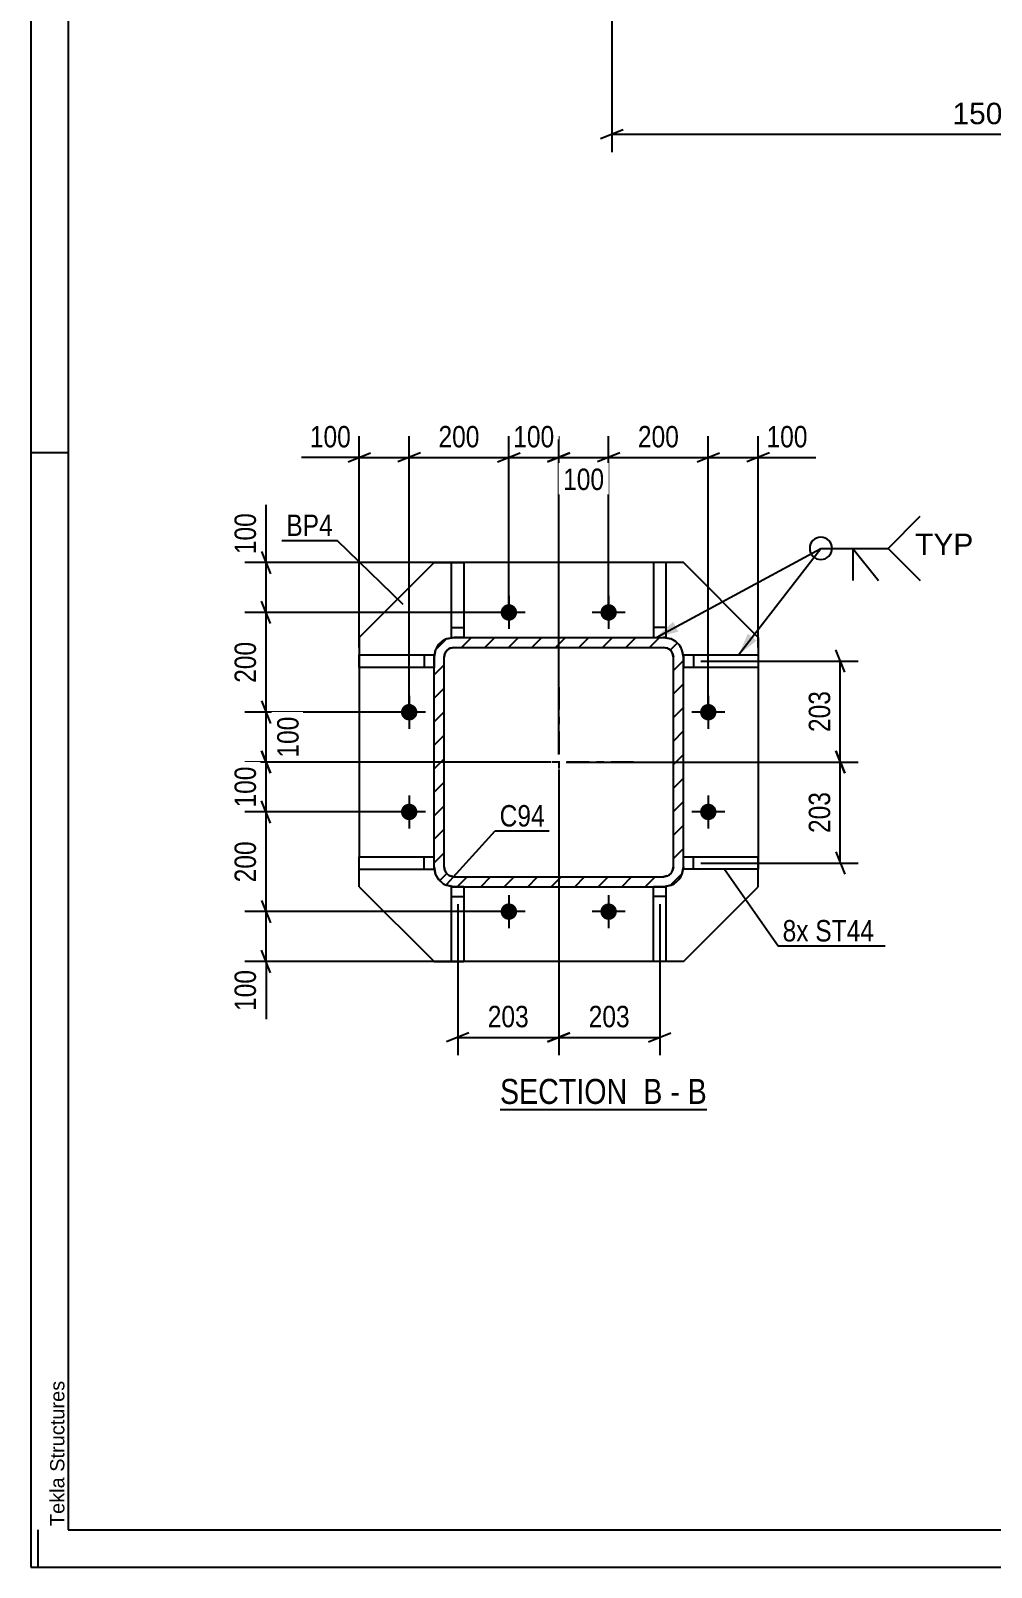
# Model space of a CAD drawing. Header units: millimetres. Extents: x 0 to 841, y 0 to 594.
# Drawn here: x 0 to 128.5, y 0 to 205.4 of the extents above; entities that cross this region are included whole.
import ezdxf

# ---------------------------------------------------------------- set-up
doc = ezdxf.new("R2010")
doc.units = ezdxf.units.MM
doc.linetypes.add('DXK_LINE_DOT2', pattern=[3.9198, 1.9599, -1.9599])
doc.linetypes.add('DXK_LINE_DOT3', pattern=[5.9187, 2.979, -0.9799, 0.9799, -0.9799])
doc.styles.add('Arial', font='ARIAL.TTF', dxfattribs={"height": 0.2})
doc.styles.add('Arial Narrow', font='ARIALN.TTF', dxfattribs={"height": 0.2})

# ---------------------------------------------------------------- blocks, each defined once
blk = doc.blocks.new('Unknown-284933679-1134')
at = {"color": 5, "linetype": 'Continuous'}
for p, q in [((0, 594), (0, 0)), ((5, 589), (5, 5)), ((5, 149), (0, 149)), ((1, 0), (1, 5)), ((5, 5), (836, 5)), ((0, 0), (841, 0))]:
    blk.add_line(p, q, dxfattribs=at)
at = {"color": 174, "linetype": 'Continuous', "style": 'Arial'}
blk.add_text('Tekla Structures', height=1.9102, rotation=90, dxfattribs=at).set_placement((4.5, 5.5))
blk = doc.blocks.new('Unknown-284933679-11 - 1247')
at = {"color": 6, "linetype": 'Continuous'}
blk.add_line((62.76, 61.2), (90.41, 61.2), dxfattribs=at)
at = {"color": 0, "linetype": 'Continuous'}
for points in [[(80.87, 61.95), (80.87, 65.45), (62.76, 65.45), (62.76, 61.95)], [(84.48, 61.95), (84.48, 65.45), (81.92, 65.45), (81.92, 61.95)], [(86.8, 61.95), (86.8, 65.45), (85.53, 65.45), (85.53, 61.95)], [(90.41, 61.95), (90.41, 65.45), (87.85, 65.45), (87.85, 61.95)]]:
    blk.add_wipeout(points, dxfattribs=at)
at = {"color": 7, "linetype": 'Continuous', "style": 'Arial Narrow'}
for s, p in [('SECTION ', (62.76, 61.95)), ('B', (81.92, 61.95)), ('B', (87.85, 61.95)), ('-', (85.53, 61.95))]:
    blk.add_text(s, height=3.34, dxfattribs=at).set_placement(p)
blk = doc.blocks.new('Part-284933679-1295 - 1247')
at = {"color": 2, "linetype": 'Continuous'}
for p, q in [((43.94, 120.32), (43.94, 121.99)), ((43.94, 121.99), (53.94, 121.99)), ((52.61, 121.99), (52.61, 120.32)), ((53.94, 121.99), (53.94, 121.66)), ((53.94, 120.32), (43.94, 120.32))]:
    blk.add_line(p, q, dxfattribs=at)
at = {"color": 7, "linetype": 'DXK_LINE_DOT2'}
blk.add_line((53.94, 121.66), (53.94, 120.32), dxfattribs=at)
blk = doc.blocks.new('Part-284933679-1335 - 1247')
at = {"color": 2, "linetype": 'Continuous'}
for p, q in [((43.94, 124.32), (53.94, 134.32)), ((53.94, 134.32), (56.28, 134.32)), ((83.28, 134.32), (57.94, 134.32)), ((87.28, 134.32), (84.94, 134.32)), ((97.28, 124.32), (87.28, 134.32)), ((43.94, 124.32), (43.94, 121.99)), ((97.28, 124.32), (97.28, 121.99)), ((43.94, 120.32), (43.94, 94.99)), ((97.28, 120.32), (97.28, 94.99)), ((43.94, 90.99), (43.94, 93.32)), ((97.28, 90.99), (97.28, 93.32)), ((43.94, 90.99), (53.94, 80.99)), ((87.28, 80.99), (97.28, 90.99)), ((53.94, 80.99), (56.28, 80.99)), ((83.28, 80.99), (57.94, 80.99)), ((87.28, 80.99), (84.94, 80.99))]:
    blk.add_line(p, q, dxfattribs=at)
at = {"color": 7, "linetype": 'DXK_LINE_DOT2'}
for p, q in [((56.28, 134.32), (57.94, 134.32)), ((84.94, 134.32), (83.28, 134.32)), ((43.94, 121.99), (43.94, 120.32)), ((97.28, 121.99), (97.28, 120.32)), ((43.94, 93.32), (43.94, 94.99)), ((97.28, 93.32), (97.28, 94.99)), ((56.28, 80.99), (57.94, 80.99)), ((84.94, 80.99), (83.28, 80.99))]:
    blk.add_line(p, q, dxfattribs=at)
blk = doc.blocks.new('Part-284933679-1285 - 1247')
at = {"color": 2, "linetype": 'Continuous'}
for p, q in [((43.94, 93.32), (43.94, 94.99)), ((43.94, 94.99), (53.94, 94.99)), ((52.61, 93.32), (52.61, 94.99)), ((43.94, 93.32), (53.94, 93.32)), ((53.94, 93.32), (53.94, 93.66))]:
    blk.add_line(p, q, dxfattribs=at)
at = {"color": 7, "linetype": 'DXK_LINE_DOT2'}
blk.add_line((53.94, 93.66), (53.94, 94.99), dxfattribs=at)
blk = doc.blocks.new('Part-284933679-1290 - 1247')
at = {"color": 2, "linetype": 'Continuous'}
for p, q in [((83.28, 80.99), (83.28, 90.99)), ((84.61, 90.99), (84.94, 90.99)), ((84.94, 90.99), (84.94, 80.99)), ((84.94, 89.66), (83.28, 89.66)), ((84.94, 80.99), (83.28, 80.99))]:
    blk.add_line(p, q, dxfattribs=at)
at = {"color": 7, "linetype": 'DXK_LINE_DOT2'}
blk.add_line((84.61, 90.99), (83.28, 90.99), dxfattribs=at)
blk = doc.blocks.new('Part-284933679-1300 - 1247')
at = {"color": 2, "linetype": 'Continuous'}
for p, q in [((83.28, 134.32), (83.28, 124.32)), ((84.94, 134.32), (83.28, 134.32)), ((84.94, 134.32), (84.94, 124.32)), ((84.94, 125.66), (83.28, 125.66)), ((84.94, 124.32), (84.61, 124.32))]:
    blk.add_line(p, q, dxfattribs=at)
at = {"color": 7, "linetype": 'DXK_LINE_DOT2'}
blk.add_line((83.28, 124.32), (84.61, 124.32), dxfattribs=at)
blk = doc.blocks.new('Part-284933679-1369 - 1247')
at = {"linetype": 'Continuous'}
h = blk.add_hatch(dxfattribs=at)
h.set_pattern_fill('', scale=0.7, style=0, pattern_type=0)
h.set_pattern_definition([(45, (55.588, 124.1213), (-1.57154, 1.57154), [])])
h.paths.add_polyline_path([(56.61, 124.32), (55.59, 124.12), (54.72, 123.54), (54.14, 122.68), (53.94, 121.66), (53.94, 93.66), (54.14, 92.64), (54.72, 91.77), (55.59, 91.19), (56.61, 90.99), (84.61, 90.99), (85.63, 91.19), (86.49, 91.77), (87.07, 92.64), (87.28, 93.66), (87.28, 121.66), (87.07, 122.68), (86.49, 123.54), (85.63, 124.12), (84.61, 124.32)])
h.paths.add_polyline_path([(85.12, 122.89), (85.55, 122.6), (85.84, 122.17), (85.94, 121.66), (85.94, 93.66), (85.84, 93.15), (85.55, 92.71), (85.12, 92.43), (84.61, 92.32), (56.61, 92.32), (56.1, 92.43), (55.67, 92.71), (55.38, 93.15), (55.28, 93.66), (55.28, 121.66), (55.38, 122.17), (55.67, 122.6), (56.1, 122.89), (56.61, 122.99), (84.61, 122.99)])
at = {"color": 7, "linetype": 'DXK_LINE_DOT2'}
for p, q in [((55.59, 124.12), (56.61, 124.32)), ((56.61, 124.32), (84.61, 124.32)), ((84.61, 124.32), (85.63, 124.12)), ((53.94, 121.66), (54.14, 122.68)), ((53.94, 93.66), (53.94, 121.66)), ((55.38, 122.17), (55.28, 121.66)), ((55.28, 93.66), (55.28, 121.66)), ((56.61, 122.99), (56.1, 122.89)), ((56.61, 122.99), (84.61, 122.99)), ((85.12, 122.89), (84.61, 122.99)), ((85.94, 121.66), (85.84, 122.17)), ((85.94, 93.66), (85.94, 121.66)), ((87.07, 122.68), (87.28, 121.66)), ((87.28, 93.66), (87.28, 121.66)), ((54.14, 92.64), (53.94, 93.66)), ((55.28, 93.66), (55.38, 93.15)), ((85.84, 93.15), (85.94, 93.66)), ((87.28, 93.66), (87.07, 92.64)), ((56.61, 90.99), (55.59, 91.19)), ((56.1, 92.43), (56.61, 92.32)), ((56.61, 92.32), (84.61, 92.32)), ((56.61, 90.99), (84.61, 90.99)), ((84.61, 92.32), (85.12, 92.43)), ((85.63, 91.19), (84.61, 90.99))]:
    blk.add_line(p, q, dxfattribs=at)
at = {"color": 2, "linetype": 'Continuous'}
for p, q in [((56.61, 124.32), (55.59, 124.12)), ((56.61, 124.32), (84.61, 124.32)), ((85.63, 124.12), (84.61, 124.32)), ((54.14, 122.68), (53.94, 121.66)), ((53.94, 93.66), (53.94, 121.66)), ((55.28, 121.66), (55.38, 122.17)), ((55.28, 93.66), (55.28, 121.66)), ((56.1, 122.89), (56.61, 122.99)), ((56.61, 122.99), (84.61, 122.99)), ((84.61, 122.99), (85.12, 122.89)), ((85.84, 122.17), (85.94, 121.66)), ((85.94, 93.66), (85.94, 121.66)), ((87.28, 121.66), (87.07, 122.68)), ((87.28, 93.66), (87.28, 121.66)), ((53.94, 93.66), (54.14, 92.64)), ((55.38, 93.15), (55.28, 93.66)), ((85.94, 93.66), (85.84, 93.15)), ((87.07, 92.64), (87.28, 93.66)), ((55.59, 91.19), (56.61, 90.99)), ((56.61, 92.32), (56.1, 92.43)), ((56.61, 92.32), (84.61, 92.32)), ((56.61, 90.99), (84.61, 90.99)), ((85.12, 92.43), (84.61, 92.32)), ((84.61, 90.99), (85.63, 91.19))]:
    blk.add_line(p, q, dxfattribs=at)
at = {"color": 7, "linetype": 'DXK_LINE_DOT3'}
for p, q in [((70.61, 117.66), (70.61, 97.66)), ((80.61, 107.66), (60.61, 107.66))]:
    blk.add_line(p, q, dxfattribs=at)
at = {"color": 7, "linetype": 'DXK_LINE_DOT2'}
for centre, radius, start, end in [((56.61, 121.66), 2.67, 112.5, 157.5), ((84.61, 121.66), 2.67, 22.5, 67.5), ((56.61, 121.66), 1.33, 112.5, 157.5), ((84.61, 121.66), 1.33, 22.5, 67.5), ((56.61, 93.66), 2.67, 202.5, 247.5), ((56.61, 93.66), 1.33, 202.5, 247.5), ((84.61, 93.66), 1.33, 292.5, 337.5), ((84.61, 93.66), 2.67, 292.5, 337.5)]:
    blk.add_arc(centre, radius, start, end, dxfattribs=at)
at = {"color": 2, "linetype": 'Continuous'}
for centre, radius, start, end in [((56.61, 121.66), 2.67, 112.5, 157.5), ((84.61, 121.66), 2.67, 22.5, 67.5), ((56.61, 121.66), 1.33, 112.5, 157.5), ((84.61, 121.66), 1.33, 22.5, 67.5), ((56.61, 93.66), 2.67, 202.5, 247.5), ((56.61, 93.66), 1.33, 202.5, 247.5), ((84.61, 93.66), 1.33, 292.5, 337.5), ((84.61, 93.66), 2.67, 292.5, 337.5)]:
    blk.add_arc(centre, radius, start, end, dxfattribs=at)
blk = doc.blocks.new('Part-284933679-1305 - 1247')
at = {"color": 2, "linetype": 'Continuous'}
for p, q in [((87.28, 94.99), (97.28, 94.99)), ((88.61, 93.32), (88.61, 94.99)), ((97.28, 94.99), (97.28, 93.32)), ((87.28, 93.32), (87.28, 93.66)), ((97.28, 93.32), (87.28, 93.32))]:
    blk.add_line(p, q, dxfattribs=at)
at = {"color": 7, "linetype": 'DXK_LINE_DOT2'}
blk.add_line((87.28, 93.66), (87.28, 94.99), dxfattribs=at)
blk = doc.blocks.new('Part-284933679-1310 - 1247')
at = {"color": 2, "linetype": 'Continuous'}
for p, q in [((56.28, 80.99), (56.28, 90.99)), ((56.28, 90.99), (56.61, 90.99)), ((57.94, 90.99), (57.94, 80.99)), ((56.28, 89.66), (57.94, 89.66)), ((57.94, 80.99), (56.28, 80.99))]:
    blk.add_line(p, q, dxfattribs=at)
at = {"color": 7, "linetype": 'DXK_LINE_DOT2'}
blk.add_line((57.94, 90.99), (56.61, 90.99), dxfattribs=at)
blk = doc.blocks.new('Part-284933679-1315 - 1247')
at = {"color": 2, "linetype": 'Continuous'}
for p, q in [((87.28, 121.99), (87.28, 121.66)), ((87.28, 121.99), (97.28, 121.99)), ((88.61, 121.99), (88.61, 120.32)), ((97.28, 121.99), (97.28, 120.32)), ((97.28, 120.32), (87.28, 120.32))]:
    blk.add_line(p, q, dxfattribs=at)
at = {"color": 7, "linetype": 'DXK_LINE_DOT2'}
blk.add_line((87.28, 121.66), (87.28, 120.32), dxfattribs=at)
blk = doc.blocks.new('Part-284933679-1320 - 1247')
at = {"color": 2, "linetype": 'Continuous'}
for p, q in [((56.28, 124.32), (56.28, 134.32)), ((56.28, 134.32), (57.94, 134.32)), ((57.94, 134.32), (57.94, 124.32)), ((56.28, 125.66), (57.94, 125.66)), ((56.28, 124.32), (56.61, 124.32))]:
    blk.add_line(p, q, dxfattribs=at)
at = {"color": 7, "linetype": 'DXK_LINE_DOT2'}
blk.add_line((57.94, 124.32), (56.61, 124.32), dxfattribs=at)
blk = doc.blocks.new('Bolt-284933679-1370 - 1247')
at = {"linetype": 'Continuous'}
for points in [[(65.04, 127.66, -1), (62.84, 127.66, -1)], [(78.38, 127.66, -1), (76.18, 127.66, -1)], [(51.71, 114.32, -1), (49.51, 114.32, -1)], [(91.71, 114.32, -1), (89.51, 114.32, -1)], [(51.71, 100.99, -1), (49.51, 100.99, -1)], [(91.71, 100.99, -1), (89.51, 100.99, -1)], [(65.04, 87.66, -1), (62.84, 87.66, -1)], [(78.38, 87.66, -1), (76.18, 87.66, -1)]]:
    blk.add_hatch(color=1, dxfattribs=at).paths.add_polyline_path(points)
at = {"color": 1, "linetype": 'Continuous'}
for p, q in [((63.94, 129.86), (63.94, 125.46)), ((77.28, 129.86), (77.28, 125.46)), ((66.14, 127.66), (61.74, 127.66)), ((79.48, 127.66), (75.08, 127.66)), ((50.61, 116.52), (50.61, 112.12)), ((90.61, 116.52), (90.61, 112.12)), ((52.81, 114.32), (48.41, 114.32)), ((92.81, 114.32), (88.41, 114.32)), ((50.61, 103.19), (50.61, 98.79)), ((90.61, 103.19), (90.61, 98.79)), ((52.81, 100.99), (48.41, 100.99)), ((92.81, 100.99), (88.41, 100.99)), ((63.94, 89.86), (63.94, 85.46)), ((77.28, 89.86), (77.28, 85.46)), ((66.14, 87.66), (61.74, 87.66)), ((79.48, 87.66), (75.08, 87.66))]:
    blk.add_line(p, q, dxfattribs=at)
blk = doc.blocks.new('StraightDimension-284933679-21110 - 1247')
at = {"color": 7, "linetype": 'Continuous'}
for p, q in [((43.94, 122.99), (43.94, 151.23)), ((50.61, 115.32), (50.61, 151.23)), ((42.44, 147.78), (45.44, 148.98)), ((43.94, 148.38), (50.61, 148.38)), ((52.11, 148.98), (49.11, 147.78))]:
    blk.add_line(p, q, dxfattribs=at)
at = {"color": 0}
blk.add_wipeout([(43.42, 149.13), (43.42, 153.33), (36.73, 153.33), (36.73, 149.13)], dxfattribs=at)
at = {"color": 7, "linetype": 'Continuous'}
blk.add_line((43.94, 148.38), (36.21, 148.38), dxfattribs=at)
blk.add_line((43.94, 148.38), (36.21, 148.38), dxfattribs=at)
at = {"color": 3, "style": 'Arial Narrow'}
blk.add_text('100', height=2.863, dxfattribs=at).set_placement((37.33, 149.73))
blk = doc.blocks.new('StraightDimension-284933679-21163 - 1247')
at = {"color": 7, "linetype": 'Continuous'}
for p, q in [((30.87, 89.16), (32.07, 86.16)), ((62.94, 87.66), (28.62, 87.66)), ((31.47, 80.99), (31.47, 87.66)), ((32.07, 79.49), (30.87, 82.49)), ((82.28, 80.99), (28.62, 80.99))]:
    blk.add_line(p, q, dxfattribs=at)
at = {"color": 0}
blk.add_wipeout([(30.72, 80.47), (26.52, 80.47), (26.52, 73.78), (30.72, 73.78)], dxfattribs=at)
at = {"color": 7, "linetype": 'Continuous'}
blk.add_line((31.47, 80.99), (31.47, 73.26), dxfattribs=at)
blk.add_line((31.47, 80.99), (31.47, 73.26), dxfattribs=at)
at = {"color": 3, "style": 'Arial Narrow'}
blk.add_text('100', height=2.863, rotation=90.0002, dxfattribs=at).set_placement((30.12, 74.38))
blk = doc.blocks.new('StraightDimension-284933679-21108 - 1247')
at = {"color": 7, "linetype": 'Continuous'}
for p, q in [((63.94, 128.66), (63.94, 151.23)), ((70.61, 108.66), (70.61, 151.23)), ((62.44, 147.78), (65.44, 148.98)), ((63.94, 148.38), (70.61, 148.38)), ((72.11, 148.98), (69.11, 147.78))]:
    blk.add_line(p, q, dxfattribs=at)
at = {"color": 0}
blk.add_wipeout([(70.62, 149.13), (70.62, 153.33), (63.93, 153.33), (63.93, 149.13)], dxfattribs=at)
at = {"color": 3, "style": 'Arial Narrow'}
blk.add_text('100', height=2.863, dxfattribs=at).set_placement((64.53, 149.73))
blk = doc.blocks.new('StraightDimension-284933679-1500 - 1247')
at = {"color": 7, "linetype": 'Continuous'}
for p, q in [((108.86, 119.66), (107.66, 122.66)), ((89.61, 121.16), (110.66, 121.16)), ((108.26, 107.66), (108.26, 121.16)), ((107.66, 109.16), (108.86, 106.16)), ((71.61, 107.66), (110.66, 107.66))]:
    blk.add_line(p, q, dxfattribs=at)
at = {"color": 0}
blk.add_wipeout([(107.51, 117.75), (103.31, 117.75), (103.31, 111.07), (107.51, 111.07)], dxfattribs=at)
at = {"color": 3, "style": 'Arial Narrow'}
blk.add_text('203', height=2.863, rotation=90.0002, dxfattribs=at).set_placement((106.91, 111.67))
blk = doc.blocks.new('StraightDimension-284933679-1511 - 1247')
at = {"color": 7, "linetype": 'Continuous'}
for p, q in [((108.86, 106.16), (107.66, 109.16)), ((71.61, 107.66), (110.66, 107.66)), ((108.26, 94.16), (108.26, 107.66)), ((107.66, 95.66), (108.86, 92.66)), ((89.61, 94.16), (110.66, 94.16))]:
    blk.add_line(p, q, dxfattribs=at)
at = {"color": 0}
blk.add_wipeout([(107.51, 104.25), (103.31, 104.25), (103.31, 97.57), (107.51, 97.57)], dxfattribs=at)
at = {"color": 3, "style": 'Arial Narrow'}
blk.add_text('203', height=2.863, rotation=90.0002, dxfattribs=at).set_placement((106.91, 98.17))
blk = doc.blocks.new('StraightDimension-284933679-1519 - 1247')
at = {"color": 7, "linetype": 'Continuous'}
for p, q in [((70.61, 106.66), (70.61, 68.45)), ((57.11, 88.66), (57.11, 68.45)), ((58.61, 71.45), (55.61, 70.25)), ((57.11, 70.85), (70.61, 70.85)), ((69.11, 70.25), (72.11, 71.45))]:
    blk.add_line(p, q, dxfattribs=at)
at = {"color": 0}
blk.add_wipeout([(67.2, 71.6), (67.2, 75.8), (60.52, 75.8), (60.52, 71.6)], dxfattribs=at)
at = {"color": 3, "style": 'Arial Narrow'}
blk.add_text('203', height=2.863, dxfattribs=at).set_placement((61.12, 72.2))
blk = doc.blocks.new('StraightDimension-284933679-1528 - 1247')
at = {"color": 7, "linetype": 'Continuous'}
for p, q in [((70.61, 106.66), (70.61, 68.45)), ((84.11, 88.66), (84.11, 68.45)), ((72.11, 71.45), (69.11, 70.25)), ((70.61, 70.85), (84.11, 70.85)), ((82.61, 70.25), (85.61, 71.45))]:
    blk.add_line(p, q, dxfattribs=at)
at = {"color": 0}
blk.add_wipeout([(80.7, 71.6), (80.7, 75.8), (74.02, 75.8), (74.02, 71.6)], dxfattribs=at)
at = {"color": 3, "style": 'Arial Narrow'}
blk.add_text('203', height=2.863, dxfattribs=at).set_placement((74.62, 72.2))
blk = doc.blocks.new('StraightDimension-284933679-21105 - 1247')
at = {"color": 7, "linetype": 'Continuous'}
for p, q in [((90.61, 115.32), (90.61, 151.23)), ((97.28, 122.99), (97.28, 151.23)), ((89.11, 147.78), (92.11, 148.98)), ((90.61, 148.38), (97.28, 148.38)), ((98.78, 148.98), (95.78, 147.78))]:
    blk.add_line(p, q, dxfattribs=at)
at = {"color": 0}
blk.add_wipeout([(104.48, 149.13), (104.48, 153.33), (97.8, 153.33), (97.8, 149.13)], dxfattribs=at)
at = {"color": 7, "linetype": 'Continuous'}
blk.add_line((97.28, 148.38), (105.01, 148.38), dxfattribs=at)
blk.add_line((97.28, 148.38), (105.01, 148.38), dxfattribs=at)
at = {"color": 3, "style": 'Arial Narrow'}
blk.add_text('100', height=2.863, dxfattribs=at).set_placement((98.4, 149.73))
blk = doc.blocks.new('StraightDimension-284933679-21106 - 1247')
at = {"color": 7, "linetype": 'Continuous'}
for p, q in [((77.28, 128.66), (77.28, 151.23)), ((90.61, 115.32), (90.61, 151.23)), ((78.78, 148.98), (75.78, 147.78)), ((77.28, 148.38), (90.61, 148.38)), ((89.11, 147.78), (92.11, 148.98))]:
    blk.add_line(p, q, dxfattribs=at)
at = {"color": 0}
blk.add_wipeout([(87.28, 149.13), (87.28, 153.33), (80.6, 153.33), (80.6, 149.13)], dxfattribs=at)
at = {"color": 3, "style": 'Arial Narrow'}
blk.add_text('200', height=2.863, dxfattribs=at).set_placement((81.2, 149.73))
blk = doc.blocks.new('StraightDimension-284933679-21107 - 1247')
at = {"color": 7, "linetype": 'Continuous'}
for p, q in [((70.61, 108.66), (70.61, 150.78)), ((77.28, 128.66), (77.28, 150.78)), ((69.11, 147.78), (72.11, 148.98)), ((70.61, 148.38), (77.28, 148.38)), ((78.78, 148.98), (75.78, 147.78))]:
    blk.add_line(p, q, dxfattribs=at)
at = {"color": 0}
blk.add_wipeout([(77.28, 143.43), (77.28, 147.63), (70.6, 147.63), (70.6, 143.43)], dxfattribs=at)
at = {"color": 3, "style": 'Arial Narrow'}
blk.add_text('100', height=2.863, dxfattribs=at).set_placement((71.2, 144.03))
blk = doc.blocks.new('StraightDimension-284933679-21109 - 1247')
at = {"color": 7, "linetype": 'Continuous'}
for p, q in [((50.61, 115.32), (50.61, 151.23)), ((63.94, 128.66), (63.94, 151.23)), ((52.11, 148.98), (49.11, 147.78)), ((50.61, 148.38), (63.94, 148.38)), ((62.44, 147.78), (65.44, 148.98))]:
    blk.add_line(p, q, dxfattribs=at)
at = {"color": 0}
blk.add_wipeout([(60.62, 149.13), (60.62, 153.33), (53.93, 153.33), (53.93, 149.13)], dxfattribs=at)
at = {"color": 3, "style": 'Arial Narrow'}
blk.add_text('200', height=2.863, dxfattribs=at).set_placement((54.53, 149.73))
blk = doc.blocks.new('StraightDimension-284933679-21158 - 1247')
at = {"color": 7, "linetype": 'Continuous'}
for p, q in [((30.87, 135.82), (32.07, 132.82)), ((82.28, 134.32), (28.62, 134.32)), ((31.47, 127.66), (31.47, 134.32)), ((62.94, 127.66), (28.62, 127.66)), ((32.07, 126.16), (30.87, 129.16))]:
    blk.add_line(p, q, dxfattribs=at)
at = {"color": 0}
blk.add_wipeout([(30.72, 141.53), (26.52, 141.53), (26.52, 134.85), (30.72, 134.85)], dxfattribs=at)
at = {"color": 7, "linetype": 'Continuous'}
blk.add_line((31.47, 134.32), (31.47, 142.06), dxfattribs=at)
blk.add_line((31.47, 134.32), (31.47, 142.06), dxfattribs=at)
at = {"color": 3, "style": 'Arial Narrow'}
blk.add_text('100', height=2.863, rotation=90.0002, dxfattribs=at).set_placement((30.12, 135.45))
blk = doc.blocks.new('StraightDimension-284933679-21159 - 1247')
at = {"color": 7, "linetype": 'Continuous'}
for p, q in [((62.94, 127.66), (28.62, 127.66)), ((32.07, 126.16), (30.87, 129.16)), ((31.47, 114.32), (31.47, 127.66)), ((30.87, 115.82), (32.07, 112.82)), ((49.61, 114.32), (28.62, 114.32))]:
    blk.add_line(p, q, dxfattribs=at)
at = {"color": 0}
blk.add_wipeout([(30.72, 124.33), (26.52, 124.33), (26.52, 117.65), (30.72, 117.65)], dxfattribs=at)
at = {"color": 3, "style": 'Arial Narrow'}
blk.add_text('200', height=2.863, rotation=90.0002, dxfattribs=at).set_placement((30.12, 118.25))
blk = doc.blocks.new('StraightDimension-284933679-21160 - 1247')
at = {"color": 7, "linetype": 'Continuous'}
for p, q in [((30.87, 115.82), (32.07, 112.82)), ((49.61, 114.32), (29.07, 114.32)), ((31.47, 107.66), (31.47, 114.32)), ((32.07, 106.16), (30.87, 109.16)), ((69.61, 107.66), (29.07, 107.66))]:
    blk.add_line(p, q, dxfattribs=at)
at = {"color": 0}
blk.add_wipeout([(36.42, 114.33), (32.22, 114.33), (32.22, 107.65), (36.42, 107.65)], dxfattribs=at)
at = {"color": 3, "style": 'Arial Narrow'}
blk.add_text('100', height=2.863, rotation=90.0002, dxfattribs=at).set_placement((35.82, 108.25))
blk = doc.blocks.new('StraightDimension-284933679-21161 - 1247')
at = {"color": 7, "linetype": 'Continuous'}
for p, q in [((30.87, 109.16), (32.07, 106.16)), ((69.61, 107.66), (28.62, 107.66)), ((31.47, 100.99), (31.47, 107.66)), ((49.61, 100.99), (28.62, 100.99)), ((32.07, 99.49), (30.87, 102.49))]:
    blk.add_line(p, q, dxfattribs=at)
at = {"color": 0}
blk.add_wipeout([(30.72, 107.67), (26.52, 107.67), (26.52, 100.98), (30.72, 100.98)], dxfattribs=at)
at = {"color": 3, "style": 'Arial Narrow'}
blk.add_text('100', height=2.863, rotation=90.0002, dxfattribs=at).set_placement((30.12, 101.58))
blk = doc.blocks.new('StraightDimension-284933679-21162 - 1247')
at = {"color": 7, "linetype": 'Continuous'}
for p, q in [((49.61, 100.99), (28.62, 100.99)), ((32.07, 99.49), (30.87, 102.49)), ((31.47, 87.66), (31.47, 100.99)), ((30.87, 89.16), (32.07, 86.16)), ((62.94, 87.66), (28.62, 87.66))]:
    blk.add_line(p, q, dxfattribs=at)
at = {"color": 0}
blk.add_wipeout([(30.72, 97.67), (26.52, 97.67), (26.52, 90.98), (30.72, 90.98)], dxfattribs=at)
at = {"color": 3, "style": 'Arial Narrow'}
blk.add_text('200', height=2.863, rotation=90.0002, dxfattribs=at).set_placement((30.12, 91.58))
blk = doc.blocks.new('StraightDimension-284933679-2320 - 1918')
at = {"color": 7, "linetype": 'Continuous'}
for p, q in [((77.71, 256.8), (77.71, 189.19)), ((177.71, 256.8), (177.71, 189.19)), ((79.21, 192.19), (76.21, 190.99)), ((77.71, 191.59), (177.71, 191.59)), ((176.21, 190.99), (179.21, 192.19))]:
    blk.add_line(p, q, dxfattribs=at)
at = {"color": 0}
blk.add_wipeout([(132.75, 192.34), (132.75, 196.54), (122.66, 196.54), (122.66, 192.34)], dxfattribs=at)
at = {"color": 3, "style": 'Arial'}
blk.add_text('1500', height=2.865, dxfattribs=at).set_placement((123.26, 192.94))
blk = doc.blocks.new('Mark-284933679-1331 - 1247')
at = {"color": 0}
blk.add_wipeout([(40.39, 137.88), (40.39, 140.88), (34.18, 140.88), (34.18, 137.88)], dxfattribs=at)
blk.add_wipeout([(40.39, 137.88), (40.39, 140.88), (34.18, 140.88), (34.18, 137.88)], dxfattribs=at)
at = {"color": 30, "linetype": 'Continuous'}
for p in [(33.58, 137.28), (49.79, 128.74)]:
    blk.add_line(p, (40.99, 137.28), dxfattribs=at)
at = {"color": 3, "style": 'Arial Narrow'}
blk.add_text('BP4', height=2.863, dxfattribs=at).set_placement((34.18, 137.88))
blk = doc.blocks.new('Mark-284933679-1365 - 1247')
at = {"color": 0}
blk.add_wipeout([(68.74, 99.04), (68.74, 102.04), (62.71, 102.04), (62.71, 99.04)], dxfattribs=at)
blk.add_wipeout([(68.74, 99.04), (68.74, 102.04), (62.71, 102.04), (62.71, 99.04)], dxfattribs=at)
at = {"color": 30, "linetype": 'Continuous'}
for p, q in [((55.64, 91.34), (62.11, 98.44)), ((62.11, 98.44), (69.34, 98.44))]:
    blk.add_line(p, q, dxfattribs=at)
at = {"color": 3, "style": 'Arial Narrow'}
blk.add_text('C94', height=2.863, dxfattribs=at).set_placement((62.71, 99.04))
blk = doc.blocks.new('WeldMark-284933679-1584 - 1247')
at = {"linetype": 'Continuous'}
for points in [[(86.62, 125.09), (83.62, 124.32), (85.9, 126.41)], [(97.08, 123.9), (94.66, 121.99), (95.9, 124.82)]]:
    blk.add_hatch(color=30, dxfattribs=at).paths.add_polyline_path(points)
at = {"color": 30, "linetype": 'Continuous'}
for p, q in [((83.62, 124.32), (105.67, 136.23)), ((94.66, 121.99), (105.67, 136.23)), ((105.67, 136.23), (114.67, 136.23))]:
    blk.add_line(p, q, dxfattribs=at)
at = {"color": 3, "linetype": 'Continuous'}
for q in [(113.39, 131.95), (109.96, 131.95)]:
    blk.add_line((109.96, 136.23), q, dxfattribs=at)
for start, end in [(90, 270), (270, 90)]:
    blk.add_arc((105.67, 136.23), 1.5, start, end, dxfattribs=at)
at = {"color": 0, "linetype": 'Continuous'}
blk.add_wipeout([(126.05, 135.33), (126.05, 138.33), (118.27, 138.33), (118.27, 135.33)], dxfattribs=at)
blk.add_wipeout([(126.05, 135.33), (126.05, 138.33), (118.27, 138.33), (118.27, 135.33)], dxfattribs=at)
at = {"color": 3, "linetype": 'Continuous'}
for q in [(118.96, 140.52), (118.96, 131.95)]:
    blk.add_line((114.67, 136.23), q, dxfattribs=at)
at = {"color": 3, "linetype": 'Continuous', "style": 'Arial'}
blk.add_text('TYP', height=2.865, dxfattribs=at).set_placement((118.27, 135.33))
blk = doc.blocks.new('MarkSet-284933679-1644 - 1247')
at = {"color": 0}
blk.add_wipeout([(104.02, 83.67), (104.02, 86.67), (100.55, 86.67), (100.55, 83.67)], dxfattribs=at)
blk.add_wipeout([(104.02, 83.67), (104.02, 86.67), (100.55, 86.67), (100.55, 83.67)], dxfattribs=at)
at = {"color": 30, "linetype": 'Continuous'}
blk.add_line((92.79, 93.32), (99.95, 83.07), dxfattribs=at)
at = {"color": 0}
blk.add_wipeout([(112.78, 83.67), (112.78, 86.67), (104.92, 86.67), (104.92, 83.67)], dxfattribs=at)
blk.add_wipeout([(112.78, 83.67), (112.78, 86.67), (104.92, 86.67), (104.92, 83.67)], dxfattribs=at)
at = {"color": 30, "linetype": 'Continuous'}
blk.add_line((99.95, 83.07), (114.28, 83.07), dxfattribs=at)
at = {"color": 3, "style": 'Arial Narrow'}
for s, p in [('8x', (100.55, 83.67)), ('ST44', (104.92, 83.67))]:
    blk.add_text(s, height=2.863, dxfattribs=at).set_placement(p)

msp = doc.modelspace()

# ---------------------------------------------------------------- block references
for name in ['Unknown-284933679-1134', 'Part-284933679-1335 - 1247', 'Part-284933679-1320 - 1247', 'Part-284933679-1300 - 1247', 'Bolt-284933679-1370 - 1247', 'Part-284933679-1369 - 1247', 'Part-284933679-1295 - 1247', 'Part-284933679-1315 - 1247', 'Part-284933679-1285 - 1247', 'Part-284933679-1305 - 1247', 'Part-284933679-1310 - 1247', 'Part-284933679-1290 - 1247']:
    msp.add_blockref(name, (0, 0))

# ---------------------------------------------------------------- next in the draw order: block references
for name in ['StraightDimension-284933679-2320 - 1918', 'StraightDimension-284933679-21110 - 1247', 'StraightDimension-284933679-21108 - 1247', 'StraightDimension-284933679-21163 - 1247', 'Unknown-284933679-11 - 1247']:
    msp.add_blockref(name, (0, 0))

# ---------------------------------------------------------------- next in the draw order: block references
for name in ['StraightDimension-284933679-21109 - 1247', 'StraightDimension-284933679-1500 - 1247']:
    msp.add_blockref(name, (0, 0))

# ---------------------------------------------------------------- next in the draw order: block references
for name in ['StraightDimension-284933679-21105 - 1247', 'StraightDimension-284933679-1511 - 1247']:
    msp.add_blockref(name, (0, 0))

# ---------------------------------------------------------------- next in the draw order: block references
for name in ['StraightDimension-284933679-21106 - 1247', 'StraightDimension-284933679-1519 - 1247', 'MarkSet-284933679-1644 - 1247']:
    msp.add_blockref(name, (0, 0))

# ---------------------------------------------------------------- next in the draw order: block references
for name in ['StraightDimension-284933679-21107 - 1247', 'WeldMark-284933679-1584 - 1247', 'StraightDimension-284933679-1528 - 1247']:
    msp.add_blockref(name, (0, 0))

# ---------------------------------------------------------------- next in the draw order: block references
msp.add_blockref('StraightDimension-284933679-21158 - 1247', (0, 0))

# ---------------------------------------------------------------- next in the draw order: block references
msp.add_blockref('StraightDimension-284933679-21159 - 1247', (0, 0))

# ---------------------------------------------------------------- next in the draw order: block references
for name in ['Mark-284933679-1331 - 1247', 'StraightDimension-284933679-21160 - 1247']:
    msp.add_blockref(name, (0, 0))

# ---------------------------------------------------------------- next in the draw order: block references
msp.add_blockref('StraightDimension-284933679-21161 - 1247', (0, 0))

# ---------------------------------------------------------------- next in the draw order: block references
msp.add_blockref('StraightDimension-284933679-21162 - 1247', (0, 0))

# ---------------------------------------------------------------- next in the draw order: block references
msp.add_blockref('Mark-284933679-1365 - 1247', (0, 0))

doc.saveas('drawing.dxf')
